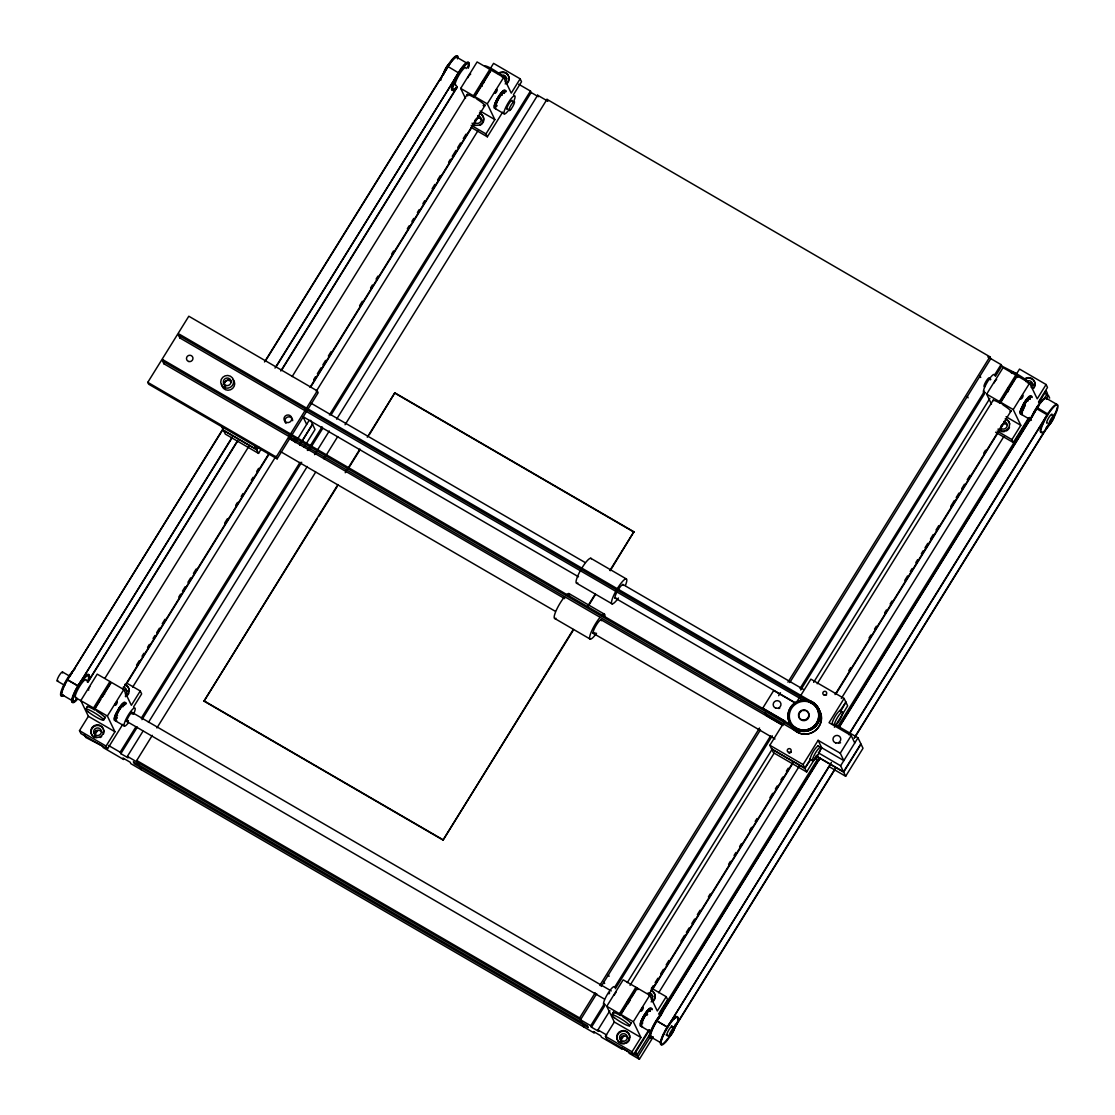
<?xml version="1.0" encoding="UTF-8"?>
<svg xmlns="http://www.w3.org/2000/svg" width="1115" height="1115" viewBox="0 0 1115 1115"><rect width="100%" height="100%" fill="white"/><g stroke="black" fill="none" stroke-linecap="round" stroke-linejoin="round"><path stroke-width="1.5" d="M627.843 1003.96L630.477 999.709M467.993 77.674L468.69 76.057M88.503 688.819L88.656 690.199M102.106 697.419L102.998 695.69M482.238 84.698L482.112 86.301M614.226 995.082L616.163 991.974M994.12 382.919L994.998 381.191M88.81 688.234L89.869 686.617M482.544 84.113L484.412 81.827M1036.769 408.982L1037.605 407.142M1047.292 415.101L1048.114 413.247M147.779 382.347L188.811 316.228L317.259 390.891L318.151 392.745L277.119 458.85L148.671 384.201L147.779 382.347L276.227 457.011L277.119 458.85M162.525 360.981L163.194 359.908L797.42 728.625A14.788 14.328 -25.7 0 0 814.02 704.722L178.525 335.183L179.194 334.096L814.062 703.077A16.098 15.596 -25.7 0 1 797.81 730.2L162.525 360.981L163.849 363.741L799.134 732.973A16.098 15.596 -25.7 0 0 815.399 705.851M163.849 363.741L164.518 362.668L163.194 359.908M804.11 700.791L179.863 337.943L180.532 336.869M232.073 437.819L78.022 686.046L67.513 679.927L223.237 428.453M264.506 361.971L447.882 66.468L458.544 72.865L276.074 366.891M70.259 675.495L223.376 428.745M265.551 360.786L446.181 69.715M78.022 686.046L232.84 436.049M275.015 368.089L458.544 72.865M87.918 681.795L237.62 440.564M280.785 371.002L457.122 86.859M88.057 682.087L237.76 440.857M281.844 369.818L457.262 87.151M465.512 98.413L460.69 88.406L477.108 61.952L489.847 69.353L490.684 71.123L483.394 82.872M85.757 709.154L87.597 706.199M105.019 678.115L249.049 446.042M292.158 376.563L467.366 94.218M122.761 724.346L107.458 748.987L80.893 733.545L79.486 730.632L88.378 716.304L80.81 700.568L97.214 674.129L109.953 681.53L110.803 683.286L104.42 693.572M100.768 699.453L94.385 709.739L93.535 707.969L109.953 681.53M481.568 85.813L474.279 97.562L473.429 95.806L489.847 69.353M490.015 69.088L493.569 63.36L520.148 78.817L521.541 81.73L513.444 94.775M104.364 718.004A10.467 1.422 31.8 0 0 97.075 711.342L94.65 708.624L111.054 682.171L123.793 689.572L131.361 705.307L140.253 690.979L126.971 683.258M483.116 105.535A10.467 1.422 31.8 0 0 476.969 99.165L474.53 96.448L490.948 70.008L503.687 77.409L511.255 93.13L520.148 78.817M258.541 446.669L256.715 449.61L223.502 430.306M221.746 426.669L225.314 434.07L258.527 453.387L261.189 449.108M94.315 733.154L96.141 730.2M136.532 665.125L139.291 660.679M142.037 656.247L143.877 653.292M147.542 647.369L149.382 644.414M153.062 638.491L154.887 635.536M156.727 632.581L159.473 628.149M162.233 623.703L164.992 619.271M178.748 597.082L180.588 594.128M182.428 591.173L185.174 586.727M187.933 582.295L190.693 577.849M193.439 573.417L196.198 568.985M224.645 523.13L227.404 518.698M235.669 505.374L237.495 502.419M241.174 496.51L243 493.541M251.265 480.231L253.105 477.276M256.771 471.366L258.61 468.398M313.677 379.657L315.517 376.703M317.357 373.748L321.022 367.825M322.862 364.87L325.608 360.424M328.368 355.992L331.127 351.56M359.574 305.705L362.333 301.273M370.584 287.949L372.424 284.994M376.089 279.085L377.929 276.116M391.7 253.941L393.539 250.973M407.31 228.798L409.135 225.829M411.895 221.397L413.735 218.442M417.4 212.519L419.24 209.564M422.906 203.641L424.745 200.686M432.09 188.853L434.836 184.421M437.596 179.989L440.341 175.543M448.606 162.233L450.446 159.278M452.272 156.323L455.951 150.4M457.791 147.445L460.537 142.999M463.296 138.567L466.042 134.135M103.611 719.997L105.451 717.043M122.887 688.958L268.729 453.917M310.012 387.407L485.22 105.061M95.012 734.618L97.772 730.172M126.218 684.331L269.412 453.596M310.709 387.03L471.338 128.197M474.084 123.751L477.764 117.842M107.458 748.987L106.064 746.074L114.957 731.747L107.375 716.025L123.793 689.572M502.656 112.169L487.353 136.824L485.959 133.911L494.837 119.584L487.269 103.848L503.687 77.409M132.713 687.049L275.907 456.314M316.284 391.24L477.833 130.915M276.227 457.011L317.259 390.891M295.35 442.599L309.064 420.508M133.563 706.938L141.661 693.892L140.253 690.979M299.67 444.829L312.465 424.202M299.74 444.969L312.535 424.355M304.06 447.199L315.029 429.526L310.611 420.327M142.957 731.245L127.361 756.388L128.058 757.852L120.852 753.656L120.155 752.207L135.765 727.064M141.27 718.185L300.06 462.307M307.406 450.474L322.082 426.808M329.427 414.975L530.447 91.054L518.74 84.252M120.852 753.656L137.382 727.036M141.967 719.649L301.677 462.279M309.022 450.446L322.793 428.272M331.044 414.947L531.144 92.517L530.447 91.054M148.462 722.367L307.252 466.488M314.597 454.655L329.287 430.989M336.632 419.156L537.639 95.235L547.883 101.2L546.991 99.347L345.065 424.745M138.887 765.043L136.713 760.5L152.309 735.343M156.894 727.956L315.684 472.077M323.949 458.767L337.72 436.578M573.5 629.919L443.059 840.097L204.003 701.14L337.887 484.579M345.232 472.746L359.936 449.066M367.281 437.219L394.835 392.814L633.891 531.771L610.24 570.713M204.003 701.14L316.981 519.088M318.82 516.12L337.19 486.516M349.134 467.283L359.239 451.004M369.344 434.711L394.835 392.814M443.059 840.097L573.277 629.459M587.967 605.779L595.312 593.933M610.017 570.253L633.891 531.771M588.19 606.239L595.535 594.393M778.646 695.69L780.472 692.736M581.807 1022.483L579.619 1017.939L595.229 992.796M599.814 985.395L759.524 728.039M787.971 682.185L989.897 356.786L546.991 99.347M580.511 1019.793L596.706 993.688M601.222 986.413L760.416 729.893M789.782 682.561L990.789 358.64L989.897 356.786M609.877 1010.692L597.947 1029.926L598.644 1031.375L591.452 1027.194L590.755 1025.744L604.525 1003.556M614.616 987.291L770.646 735.844M800.026 688.513L984.517 391.212M994.608 374.947L1001.033 364.591L987.792 356.898M591.452 1027.194L605.222 1005.005M615.313 988.74L772.277 735.816M800.723 689.962L985.214 392.675M995.319 376.396L1001.744 366.055L1001.033 364.591M648.721 1030.051L633.418 1054.706L632.024 1051.793L640.902 1037.466L614.337 1022.023L606.769 1006.288L623.173 979.834L635.912 987.249L636.763 989.019M991.472 404.132L986.65 394.125L1003.068 367.671L1015.793 375.072L1016.643 376.842L1010.274 387.128M817.253 754.855L806.633 771.97L773.42 752.667L769.852 745.266L784.904 721.015L762.758 708.15L773.699 690.519L795.845 703.384L810.884 679.146L844.097 698.45L847.665 705.851L834.396 727.245M627.313 982.594L772.347 748.904M813.643 682.338L989.883 398.362M611.717 1014.901L613.557 1011.932M630.059 985.326L774.089 753.252M817.197 683.774L993.326 399.964M633.418 1054.706L606.853 1039.25L605.445 1036.337L614.337 1022.023M627.647 1003.709L620.344 1015.458L619.494 1013.688L635.912 987.249M1007.528 391.532L1000.239 403.296L999.388 401.525L1015.793 375.072M1015.974 374.807L1019.528 369.079L1046.093 384.522L1047.501 387.435L1038.511 401.944M630.825 1023.682A10.467 1.422 31.8 0 0 623.41 1017.284L620.609 1014.329L637.013 987.89L649.752 995.291L657.32 1011.012L666.212 996.699L651.453 988.113M1010.065 411.533A10.467 1.422 31.8 0 0 1003.305 405.121L1000.49 402.167L1016.908 375.713L1029.633 383.114L1037.215 398.849L1046.093 384.522M631.285 997.827L635.843 990.482M620.275 1038.873L622.1 1035.919M651.481 988.587L653.306 985.618M655.146 982.663L657.906 978.231M660.651 973.799L663.411 969.353M666.157 964.921L668.916 960.475M680.847 941.255L684.512 935.332M686.352 932.377L689.112 927.945M691.857 923.499L694.617 919.067M697.363 914.635L700.122 910.188M708.387 896.878L710.213 893.923M728.583 864.334L730.409 861.379M734.088 855.47L735.914 852.501M739.593 846.592L741.433 843.637M749.684 830.327L751.524 827.358M755.19 821.448L757.029 818.494M769.88 797.783L772.639 793.35M775.385 788.904L777.225 785.95M780.89 780.026L782.73 777.071M786.396 771.162L788.235 768.207M848.822 670.575L850.647 667.62M869.003 638.045L870.843 635.09M874.522 629.167L876.348 626.212M884.613 612.902L886.453 609.933M890.118 604.023L891.958 601.069M904.809 580.357L907.554 575.925M910.314 571.479L912.154 568.525M915.819 562.615L917.659 559.646M921.324 553.737L923.164 550.782M925.004 547.813L927.75 543.381M930.509 538.949L933.255 534.503M936.015 530.071L938.774 525.625M950.705 506.405L954.37 500.482M956.21 497.527L958.956 493.095M961.715 488.649L964.461 484.217M967.221 479.785L969.98 475.338M983.737 453.15L985.576 450.195M629.571 1025.688L631.411 1022.734M648.832 994.65L792.863 762.562M835.051 694.575L1011.18 410.752M620.052 1041.814L623.717 1035.891M652.177 990.036L792.612 763.747M835.748 694.227L997.298 433.902M1000.963 427.993L1003.723 423.547M640.902 1037.466L633.334 1021.73L649.752 995.291M1028.601 417.888L1013.312 442.53L1011.904 439.617L1020.796 425.303L1013.228 409.567L1029.633 383.114M658.672 992.768L799.107 766.465M841.323 698.436L1003.793 436.634M806.633 771.97L803.079 764.569L818.117 740.332L840.264 753.196L843.818 760.597L821.685 747.733L818.117 740.332M844.097 698.45L829.058 722.701L851.205 735.566L854.759 742.966M845.853 702.088L840.055 710.743A7.847 1.617 -59.8 0 0 834.424 717.628A7.847 1.617 -59.8 0 0 832.571 724.416M845.923 702.227L840.487 711.635M819.023 752.012L821.685 747.733M658.617 1014.106L667.606 999.611L666.212 996.699M649.641 1029.786L635.871 1051.961L637.167 1054.665L650.937 1032.476M659.732 1013.507L817.616 759.106M837.797 726.576L1029.633 417.442M1038.818 402.654L1046.163 390.821L1047.459 393.511L1044.699 397.943M665.446 1030.581A14.788 3.052 -59.8 0 1 667.383 1027.249L656.735 1020.838L819.929 757.838M839.191 726.813L1037.243 407.672L1047.905 414.083M657.78 1019.654L820.082 758.13M839.33 727.105L1035.542 410.919M653.139 1037.062L639.383 1059.25L638.087 1056.56L650.937 1035.849M1046.525 398.362L1048.365 395.407L1045.591 393.804M667.383 1027.249L831.372 762.479M848.794 734.409L1047.752 413.79M669.223 1024.295L830.591 764.249M848.933 734.701L1045.145 418.515M840.264 753.196L851.205 735.566M834.954 768.918L674.227 1027.905A16.098 3.317 -59.8 0 0 675.774 1024.406M854.243 737.837L1048.016 425.568M670.7 1034.121L835.093 769.211M854.383 738.13L1048.156 425.86M857.979 737.796L860.878 743.816L843.511 771.803L840.612 765.782L857.979 737.796L834.132 723.928M845.658 776.263L843.651 772.096L861.017 744.109L863.024 748.277L845.658 776.263L829.267 766.73M469.039 75.472L470.711 74.078M103.361 695.133L104.643 694.06M995.361 380.633L996.643 379.56M1009.563 388.201L1007.751 392.02M474.279 97.562L472.398 96.531A10.467 1.422 31.8 0 0 467.756 95.918M94.385 709.739L92.503 708.694A10.467 1.422 31.8 0 0 87.221 707.272M1000.239 403.296L998.705 402.431A10.467 1.422 31.8 0 0 993.019 400.717M620.344 1015.458L618.811 1014.594A10.467 1.422 31.8 0 0 613.682 1013.646M1017.019 373.873L1001.744 366.055M503.464 76.419L506.335 78.092M531.144 92.517L538.336 96.698L537.639 95.235M1030.859 382.975L1033.744 384.647M1046.414 398.32L1056.936 404.438M456.662 57.172L467.171 63.29A14.788 3.052 -59.8 0 0 453.54 82.635M1036.629 408.703L1047.152 414.822M460.69 88.406L473.429 95.806M474.53 96.448L487.269 103.848M495.227 108.615L504.092 113.772M986.65 394.125L999.388 401.525M1000.49 402.167L1013.228 409.567M1021.619 414.557L1031.403 420.243M480.077 110.998L494.837 119.584M1006.037 416.717L1020.796 425.303M471.185 125.326L485.959 133.911M997.145 431.045L1011.904 439.617M471.115 127.375L487.353 136.824M995.597 432.23L1013.312 442.53M395.058 393.274L634.114 532.231M590.713 558.239L626.142 578.824M311.001 403.184L585.054 562.476M622.7 584.358L803.399 689.377M839.539 710.394L842.55 712.137A7.847 1.617 -59.8 0 1 837.518 723.287A7.847 1.617 -59.8 0 1 835.497 721.182A7.847 1.617 -59.8 0 1 842.55 712.137M302.959 416.634L578.518 576.803M614.658 597.807L795.357 702.84M576.734 583.298L612.177 603.898M604.26 614.086L568.831 593.501A14.397 2.969 -59.8 0 0 566.308 594.964M289.816 438.585L295.726 442.014L294.29 439.059M782.549 724.987L766.312 715.551L764.89 712.583M289.12 438.446L564.678 598.616M600.818 619.619L783.023 725.517M817.657 745.656L820.668 747.398A7.847 1.617 -59.8 0 1 815.636 758.548A7.847 1.617 -59.8 0 1 813.615 756.444A7.847 1.617 -59.8 0 1 820.668 747.398M818.257 752.778L840.612 765.782M816.166 755.914L843.511 771.803M816.305 756.207L843.651 772.096M814.354 758.075L818.828 760.667M281.078 451.896L555.131 611.187M592.776 633.069L774.981 738.98M809.601 759.106L812.626 760.862M554.852 618.56L590.295 639.16M769.852 745.266L803.079 764.569M223.571 430.446L256.785 449.763M203.78 700.694L442.836 839.637M62.524 671.997L70.05 676.359M131.681 712.192L611.271 990.942M671.411 1025.898L674.408 1027.654A5.24 1.087 -59.8 0 1 671.105 1035.041A5.24 1.087 -59.8 0 1 669.697 1033.744A5.24 1.087 -59.8 0 1 674.408 1027.654M656.735 1020.838L667.244 1026.957M67.374 679.634L77.883 685.753M57.186 680.986L64.698 685.363M126.343 721.182L604.428 999.068M666.059 1034.901L669.07 1036.643M75.792 697.767L93.535 707.969M94.65 708.624L107.375 716.025M115.333 720.792L124.197 725.935M606.769 1006.288L619.494 1013.688M620.609 1014.329L633.334 1021.73M641.724 1026.72L650.115 1031.598M71.681 700.332L62.663 695.091A14.788 3.052 -59.8 0 1 67.457 680.025M651.397 1037.298L660.414 1042.539M88.378 716.304L114.957 731.747M136.713 760.5L579.619 1017.939M108.448 745.405L120.155 752.207M127.361 756.388L590.755 1025.744M597.947 1029.926L606.727 1035.027M634.407 1053.048L637.167 1054.665M79.486 730.632L106.064 746.074M605.445 1036.337L632.024 1051.793M632.539 1053.341L638.087 1056.56M639.383 1059.25L629.139 1053.299L628.428 1051.835L621.236 1047.654L621.933 1049.117L601.459 1037.201L600.748 1035.751L593.556 1031.57L594.253 1033.02L130.859 763.677L130.162 762.214L122.957 758.033L123.667 759.496L103.179 747.58L102.482 746.13L85.744 737.447L84.447 734.757M1048.365 395.407L1049.661 398.097M1016.908 375.713L1017.758 377.483M980.029 375.992L980.726 377.455M967.374 396.382L968.071 397.832M795.803 729.071L797.127 731.844M637.013 987.89L637.864 989.646M608.372 974.886L609.069 976.336M603.926 982.05L604.637 983.5M303.099 416.982L306.667 424.383M582.713 1024.378L584.009 1027.068M254.973 445.986L258.527 453.387M178.525 335.183L179.863 337.943M139.807 766.925L141.103 769.629M232.937 379.379A6.551 6.342 -25.7 0 1 230.512 389.776A6.551 6.342 -25.7 0 1 221.69 383.839M224.937 386.055A3.93 3.805 -25.7 0 1 226.052 380.731A3.93 3.805 -25.7 0 1 231.46 381.692M225.244 386.738A3.93 3.805 -25.7 0 1 224.659 385.943M224.296 385.023A3.93 3.805 -25.7 0 1 231.53 382.152M285.928 423.338A3.93 3.805 -25.7 0 1 287.391 417.108A3.93 3.805 -25.7 0 1 292.674 420.676M806.689 711.161A5.24 5.073 -25.7 0 1 807.831 718.868A5.24 5.073 -25.7 0 1 799.859 718.827A5.24 5.073 -25.7 0 1 801.476 711.133M802.758 710.631A5.24 5.073 -25.7 0 1 805.448 710.645M816.305 706.771A16.098 15.596 -25.7 0 1 812.584 732.304A16.098 15.596 -25.7 0 1 789.462 720.722M778.786 708.555A3.93 3.805 -25.7 0 1 779.747 708.178M838.591 743.315A3.93 3.805 -25.7 0 1 840.557 742.813M811.163 759.524A7.847 1.617 -59.8 0 1 810.591 759.677L804.891 768.346L771.678 749.029L804.821 768.193L810.298 759.371A7.847 1.617 -59.8 0 1 813.783 750.785A7.847 1.617 -59.8 0 1 818.563 746.325M789.35 753.322A1.965 1.909 -25.7 0 1 791.079 752.36M789.281 753.169A1.965 1.909 -25.7 0 1 791.009 752.221M825.574 695.175A1.965 1.909 -25.7 0 1 826.563 694.924M1057.313 407.087A16.098 3.317 -59.8 0 1 1054.079 415.7M1053.787 416.285A16.098 3.317 -59.8 0 1 1051.793 419.937M1051.431 420.564A16.098 3.317 -59.8 0 1 1049.968 422.947M1049.215 424.076A16.098 3.317 -59.8 0 1 1046.26 428.118M1042.037 432.132A16.098 3.317 -59.8 0 1 1045.759 417.094A16.098 3.317 -59.8 0 1 1057.41 405.316M1032.253 416.759A16.098 3.317 -59.8 0 1 1041.271 402.111A16.098 3.317 -59.8 0 1 1046.901 399.212M1054.539 414.027A14.788 3.052 -59.8 0 1 1052.936 417.317M1048.393 424.773A14.788 3.052 -59.8 0 1 1046.372 427.449M1042.274 424.843A14.788 3.052 -59.8 0 1 1045.326 418.418M984.991 386.403A5.24 1.087 -59.8 0 1 985.73 381.86A5.24 1.087 -59.8 0 1 989.507 378.529M675.551 1024.058A14.788 3.052 -59.8 0 1 674.213 1027.166M661.92 1043.417A14.788 3.052 -59.8 0 1 661.251 1042.985M661.097 1041.717A14.788 3.052 -59.8 0 1 663.732 1033.912M673.321 1019.403A14.788 3.052 -59.8 0 1 674.868 1018.107M652.554 1036.852A14.788 3.052 -59.8 0 1 651.216 1032.741A14.788 3.052 -59.8 0 1 658.24 1019.012M658.923 1018.023A14.788 3.052 -59.8 0 1 660.944 1015.347M641.432 1025.758A10.467 2.16 -59.8 0 1 643.913 1015.57A10.467 2.16 -59.8 0 1 651.16 1009.284M642.825 1020.908A5.24 1.087 -59.8 0 1 647.146 1013.019M641.961 1024.657A9.157 1.896 -59.8 0 1 644.623 1014.915A9.157 1.896 -59.8 0 1 650.24 1011.305M642.742 1023.013A7.206 1.491 -59.8 0 1 643.453 1017.8A7.206 1.491 -59.8 0 1 649.042 1010.692M640.512 1023.751A9.157 1.896 -59.8 0 1 646.31 1011.988A9.157 1.896 -59.8 0 1 650.017 1011.166M642.519 1022.873A7.206 1.491 -59.8 0 1 643.676 1016.852A7.206 1.491 -59.8 0 1 649.153 1010.775M621.529 1042.274A3.93 3.805 -25.7 0 1 622.56 1036.588A3.93 3.805 -25.7 0 1 628.163 1038.204M649.153 995.305A3.93 3.805 -25.7 0 1 652.832 996.476M650.784 990.12A6.551 6.342 -25.7 0 1 651.146 1001.883M648.024 992.977A3.93 3.805 -25.7 0 1 651.313 999.556M651.062 990.691A6.551 6.342 -25.7 0 1 655.188 995.542M655.23 997.2A6.551 6.342 -25.7 0 1 652.874 1001.563M619.745 1042.818A6.551 6.342 -25.7 0 1 620.679 1031.793A6.551 6.342 -25.7 0 1 629.947 1037.856M629.585 1039.487A6.551 6.342 -25.7 0 1 626.24 1043.18M624.623 1043.738A6.551 6.342 -25.7 0 1 621.264 1043.542M604.748 1004.601A10.467 2.16 -59.8 0 1 606.769 995.388A10.467 2.16 -59.8 0 1 614.574 986.998M608.943 993.869A5.24 1.087 -59.8 0 1 609.668 992.866M662.143 1044.309A16.098 3.317 -59.8 0 1 666.77 1027.737A16.098 3.317 -59.8 0 1 677.488 1018.915M672.234 1031.528A16.098 3.317 -59.8 0 1 670.812 1033.94M670.073 1035.11A16.098 3.317 -59.8 0 1 668.582 1037.34M667.829 1038.386A16.098 3.317 -59.8 0 1 666.366 1040.281M665.669 1041.131A16.098 3.317 -59.8 0 1 663.732 1043.138M667.439 1035.264A5.24 1.087 -59.8 0 1 668.972 1029.689A5.24 1.087 -59.8 0 1 672.178 1027.626M652.944 1037.257A16.098 3.317 -59.8 0 1 651.202 1031.696A16.098 3.317 -59.8 0 1 662.073 1013.479M650.881 1037.954A16.098 3.317 -59.8 0 1 652.094 1028.016A16.098 3.317 -59.8 0 1 663.411 1011.263M642.547 1026.399A10.467 2.16 -59.8 0 1 644.888 1016.448A10.467 2.16 -59.8 0 1 652.289 1009.688M646.881 1015.333A5.24 1.087 -59.8 0 1 647.592 1014.385M650.853 1036.978A14.788 3.052 -59.8 0 1 650.17 1036.56M650.031 1035.277A14.788 3.052 -59.8 0 1 660.387 1015.026M1022.427 412.675A10.467 2.16 -59.8 0 1 1020.406 410.557A10.467 2.16 -59.8 0 1 1026.971 398.724A10.467 2.16 -59.8 0 1 1031.054 397.121M1022.999 409.344A5.24 1.087 -59.8 0 1 1024.936 403.63A5.24 1.087 -59.8 0 1 1028.281 400.829M1021.842 412.494A9.157 1.896 -59.8 0 1 1024.518 402.752A9.157 1.896 -59.8 0 1 1030.135 399.128M1023.389 410.209A7.206 1.491 -59.8 0 1 1022.622 410.836M1021.744 410.85A7.206 1.491 -59.8 0 1 1024.239 403.992A7.206 1.491 -59.8 0 1 1028.936 398.515M1028.936 396.968A9.157 1.896 -59.8 0 1 1029.912 399.003M1021.619 412.355A9.157 1.896 -59.8 0 1 1021.201 408.675M1023.096 404.689A9.157 1.896 -59.8 0 1 1026.817 399.045M1021.842 410.933A7.206 1.491 -59.8 0 1 1021.452 410.097M1021.633 409.107A7.206 1.491 -59.8 0 1 1026.497 400.243M1027.389 399.24A7.206 1.491 -59.8 0 1 1029.034 398.599M1011.96 373.441A10.467 1.422 31.8 0 1 1019.668 375.588A10.467 1.422 31.8 0 1 1027.431 382.779M1001.409 430.111A3.93 3.805 -25.7 0 1 1000.601 428.313M1000.838 426.334A3.93 3.805 -25.7 0 1 1001.326 425.456M1002.037 424.717A3.93 3.805 -25.7 0 1 1007.528 425.191M1029.034 383.142A3.93 3.805 -25.7 0 1 1033.284 385.121M1024.253 379.128A6.551 6.342 -25.7 0 1 1033.41 379.811A6.551 6.342 -25.7 0 1 1032.476 388.814M1005.256 418.683A6.551 6.342 -25.7 0 1 1008.42 428.244A6.551 6.342 -25.7 0 1 998.106 428.982M1003.793 421.498A3.93 3.805 -25.7 0 1 1006.761 427.087A3.93 3.805 -25.7 0 1 1000.294 427.77M1026.093 381.706A3.93 3.805 -25.7 0 1 1031.598 381.971A3.93 3.805 -25.7 0 1 1031.194 387.379M1024.532 379.699A6.551 6.342 -25.7 0 1 1033.926 388.145M1009.479 427.324A6.551 6.342 -25.7 0 1 1006.12 431.017M1004.504 431.561A6.551 6.342 -25.7 0 1 1001.159 431.38M999.639 430.655A6.551 6.342 -25.7 0 1 998.385 429.568M1005.535 419.254A6.551 6.342 -25.7 0 1 1009.744 424.021M984.643 392.438A10.467 2.16 -59.8 0 1 986.663 383.226A10.467 2.16 -59.8 0 1 994.469 374.835M990.245 379.867A5.24 1.087 -59.8 0 1 990.845 379.295M1047.333 423.087A5.24 1.087 -59.8 0 1 1048.853 417.526A5.24 1.087 -59.8 0 1 1052.072 415.463M1023.96 408.661A5.24 1.087 -59.8 0 1 1024.281 407.728M1024.755 406.627A5.24 1.087 -59.8 0 1 1025.354 405.456M1036.755 408.968A14.788 3.052 -59.8 0 1 1038.818 405.86M1029.995 420.703A16.098 3.317 -59.8 0 1 1039.264 403.644A16.098 3.317 -59.8 0 1 1046.344 398.877M1022.427 414.236A10.467 2.16 -59.8 0 1 1024.783 404.271A10.467 2.16 -59.8 0 1 1032.183 397.525M1031.208 418.418A14.788 3.052 -59.8 0 1 1038.26 405.525M1040.281 402.863A14.788 3.052 -59.8 0 1 1042.135 400.801M446.07 70.092A14.788 3.052 -59.8 0 1 457.471 58.872M601.738 615.564A14.397 2.969 -59.8 0 1 604.915 615.982M596.539 633.25A14.397 2.969 -59.8 0 1 589.793 636.317A14.397 2.969 -59.8 0 1 599.968 617.473M569.417 594.03A14.397 2.969 -59.8 0 1 569.486 595.382M555.911 618.24A14.397 2.969 -59.8 0 1 555.591 611.926A14.397 2.969 -59.8 0 1 564.538 596.873M594.964 632.539A7.847 1.617 -59.8 0 1 595.396 626.644A7.847 1.617 -59.8 0 1 601.459 620.693M618.421 597.988A14.397 2.969 -59.8 0 1 611.759 600.692A14.397 2.969 -59.8 0 1 622.463 581.5A14.397 2.969 -59.8 0 1 625.404 585.459M577.793 582.978A14.397 2.969 -59.8 0 1 580.539 570.35M581.166 569.263A14.397 2.969 -59.8 0 1 591.298 558.768M618.323 589.612A7.847 1.617 -59.8 0 1 623.341 585.431M616.024 597.961A7.847 1.617 -59.8 0 1 617.278 591.382M495.562 107.751A10.467 2.16 -59.8 0 1 495.06 103.235A10.467 2.16 -59.8 0 1 502.112 91.709A10.467 2.16 -59.8 0 1 504.844 92.601M503.227 77.395A3.93 3.805 -25.7 0 1 506.865 78.705M474.683 122.748A3.93 3.805 -25.7 0 1 477.778 118.19A3.93 3.805 -25.7 0 1 482.349 121.117M479.422 113.005A6.551 6.342 -25.7 0 1 482.391 122.622A6.551 6.342 -25.7 0 1 472.063 123.18M498.196 73.492A6.551 6.342 -25.7 0 1 507.882 74.663A6.551 6.342 -25.7 0 1 505.193 83.946M501.137 75.36A3.93 3.805 -25.7 0 1 505.123 81.771M477.68 115.779A3.93 3.805 -25.7 0 1 480.872 121.242A3.93 3.805 -25.7 0 1 474.433 122.176M479.701 113.591A6.551 6.342 -25.7 0 1 480.063 125.354M475.074 125.619A6.551 6.342 -25.7 0 1 473.582 124.866M509.179 79.207A6.551 6.342 -25.7 0 1 506.893 83.597M498.489 74.064A6.551 6.342 -25.7 0 1 509.095 77.534M507.952 111.04A10.467 2.16 -59.8 0 1 504.496 110.413A10.467 2.16 -59.8 0 1 512.802 96.782A10.467 2.16 -59.8 0 1 513.374 102.134M507.743 109.019A5.24 1.087 -59.8 0 1 508.524 104.406A5.24 1.087 -59.8 0 1 512.259 101.172M495.757 108.824A10.467 2.16 -59.8 0 1 499.311 97.73A10.467 2.16 -59.8 0 1 506.238 91.639M444.23 72.977A5.24 1.087 -59.8 0 1 445.178 69.228A5.24 1.087 -59.8 0 1 448.578 64.308M449.08 63.945A5.24 1.087 -59.8 0 1 449.61 64.154M443.449 74.705A16.098 3.317 -59.8 0 1 452.774 59.611A16.098 3.317 -59.8 0 1 458.195 57.409M440.732 80.378A16.098 3.317 -59.8 0 1 448.927 63.68A16.098 3.317 -59.8 0 1 457.317 55.945M456.328 87.611A14.788 3.052 -59.8 0 1 453.735 83.904A14.788 3.052 -59.8 0 1 463.812 66.649A14.788 3.052 -59.8 0 1 468.161 67.346M452.927 90.092A16.098 3.317 -59.8 0 1 457.457 74.134A16.098 3.317 -59.8 0 1 468.69 63.29M468.523 65.172A16.098 3.317 -59.8 0 1 467.77 67.792M456.23 87.402A16.098 3.317 -59.8 0 1 454.39 89.186M456.788 87.737A16.098 3.317 -59.8 0 1 453.025 84.852A16.098 3.317 -59.8 0 1 464.565 65.241A16.098 3.317 -59.8 0 1 468.328 68.113M456.495 85.284A10.467 2.16 -59.8 0 1 458.85 75.332A10.467 2.16 -59.8 0 1 466.251 68.573M496.858 105.967A9.157 1.896 -59.8 0 1 495.241 103.681A9.157 1.896 -59.8 0 1 501.485 92.977A9.157 1.896 -59.8 0 1 504.175 93.409M496.76 103.026A5.24 1.087 -59.8 0 1 499.715 96.81A5.24 1.087 -59.8 0 1 502.335 95.123M496.677 105.131A7.206 1.491 -59.8 0 1 497.82 99.096A7.206 1.491 -59.8 0 1 503.297 93.019M494.447 105.869A9.157 1.896 -59.8 0 1 500.245 94.106A9.157 1.896 -59.8 0 1 503.952 93.284M496.635 105.841A9.157 1.896 -59.8 0 1 495.659 106.65M496.454 104.991A7.206 1.491 -59.8 0 1 496.119 102.106A7.206 1.491 -59.8 0 1 500.537 94.524M501.429 93.535A7.206 1.491 -59.8 0 1 503.088 92.893M484.802 66.133A10.467 1.422 31.8 0 1 495.004 70.677A10.467 1.422 31.8 0 1 502.321 77.2M115.667 719.914A10.467 2.16 -59.8 0 1 115.166 715.398A10.467 2.16 -59.8 0 1 122.232 703.886A10.467 2.16 -59.8 0 1 124.95 704.778M123.347 689.558A3.93 3.805 -25.7 0 1 127.5 691.718M95.667 736.68A3.93 3.805 -25.7 0 1 95.109 735.858M94.789 734.91A3.93 3.805 -25.7 0 1 102.134 732.346M124.713 684.359A6.551 6.342 -25.7 0 1 125.298 696.122M123.235 687.188A3.93 3.805 -25.7 0 1 125.228 693.934M92.461 735.928A6.551 6.342 -25.7 0 1 96.461 725.503A6.551 6.342 -25.7 0 1 103.584 733.893M101.618 736.611A6.551 6.342 -25.7 0 1 100.169 737.531M95.193 737.796A6.551 6.342 -25.7 0 1 93.688 737.043M124.992 684.945A6.551 6.342 -25.7 0 1 129.284 691.37M128.922 693A6.551 6.342 -25.7 0 1 125.577 696.708M128.058 723.203A10.467 2.16 -59.8 0 1 124.601 722.576A10.467 2.16 -59.8 0 1 132.908 708.945A10.467 2.16 -59.8 0 1 133.479 714.311M128.462 720.569A5.24 1.087 -59.8 0 1 127.068 719.928A5.24 1.087 -59.8 0 1 130.776 713.502A5.24 1.087 -59.8 0 1 132.155 714.158M116.727 720.583A10.467 2.16 -59.8 0 1 118.734 711.077A10.467 2.16 -59.8 0 1 126.343 703.802M63.736 695.439A16.098 3.317 -59.8 0 1 62.217 690.143A16.098 3.317 -59.8 0 1 71.82 673.098M63.179 695.119A16.098 3.317 -59.8 0 1 62.998 686.561A16.098 3.317 -59.8 0 1 75.151 668.679M76.447 699.788A14.788 3.052 -59.8 0 1 74.203 695.133A14.788 3.052 -59.8 0 1 85.13 677.516A14.788 3.052 -59.8 0 1 87.374 682.171M73.032 702.255A16.098 3.317 -59.8 0 1 78.663 684.512A16.098 3.317 -59.8 0 1 88.629 677.335M76.35 699.579A16.098 3.317 -59.8 0 1 74.496 701.363M73.186 701.21A14.788 3.052 -59.8 0 1 72.503 700.778M72.364 699.509A14.788 3.052 -59.8 0 1 80.698 681.934M84.573 677.195A14.788 3.052 -59.8 0 1 86.134 675.899M76.893 699.899A16.098 3.317 -59.8 0 1 73.13 697.028A16.098 3.317 -59.8 0 1 84.67 677.404A16.098 3.317 -59.8 0 1 88.447 680.275M76.614 697.46A10.467 2.16 -59.8 0 1 78.956 687.495A10.467 2.16 -59.8 0 1 86.357 680.735M115.277 719.217A9.157 1.896 -59.8 0 1 118.664 709.21A9.157 1.896 -59.8 0 1 124.532 704.318M116.964 718.144A9.157 1.896 -59.8 0 1 116.002 718.938M117.563 715.649A5.24 1.087 -59.8 0 1 118.092 711.858A5.24 1.087 -59.8 0 1 122.148 706.687M116.782 717.293A7.206 1.491 -59.8 0 1 117.939 711.272A7.206 1.491 -59.8 0 1 123.417 705.182M118.455 709.07A9.157 1.896 -59.8 0 1 124.072 705.461M116.741 718.018A9.157 1.896 -59.8 0 1 115.779 718.813M114.65 718.827A9.157 1.896 -59.8 0 1 116.183 713.21M123.263 705.683A7.206 1.491 -59.8 0 1 123.068 706.673M116.559 717.168A7.206 1.491 -59.8 0 1 117.716 711.133A7.206 1.491 -59.8 0 1 123.194 705.056M57.952 680.763A5.24 1.087 -59.8 0 1 59.053 675.746A5.24 1.087 -59.8 0 1 62.579 672.972M100.838 697.237C103.333 698.241 105.033 688.582 100.838 697.237M114.678 705.293C117.159 706.297 118.971 696.457 114.678 705.293M480.732 85.075C483.199 86.078 485.011 76.238 480.732 85.075M494.572 93.116C497.053 94.12 498.851 84.28 494.572 93.116M626.797 1002.956C629.292 1003.946 630.979 994.301 626.797 1002.956M640.637 1010.998C643.118 1012.002 644.916 1002.162 640.637 1010.998M1006.692 390.794C1009.159 391.797 1010.971 381.957 1006.692 390.794M1020.532 398.836C1023.026 399.825 1024.713 390.18 1020.532 398.836M587.34 1025.702L133.354 761.824L134.274 763.719L588.26 1027.598L587.34 1025.702M226.429 385.595A3.93 3.805 -25.7 0 0 230.917 380.55A3.93 3.805 -25.7 0 0 224.296 379.365A3.93 3.805 -25.7 0 0 226.429 385.595M225.342 387.992A6.551 6.342 -25.7 0 0 233.551 380.215A6.551 6.342 -25.7 0 0 222.749 377.302A6.551 6.342 -25.7 0 0 225.342 387.992M286.764 422.487A3.93 3.805 -25.7 0 0 291.684 417.832A3.93 3.805 -25.7 0 0 285.203 416.076A3.93 3.805 -25.7 0 0 286.764 422.487M188.783 361.511A3.275 3.178 -25.7 0 0 192.881 357.622A3.275 3.178 -25.7 0 0 187.487 356.173A3.275 3.178 -25.7 0 0 188.783 361.511M802.368 731.356A16.098 15.596 -25.7 0 0 818.633 708.959A16.098 15.596 -25.7 0 0 791.065 706.812A16.098 15.596 -25.7 0 0 802.368 731.356M802.298 731.217A16.098 15.596 -25.7 0 0 818.563 708.806A16.098 15.596 -25.7 0 0 790.981 706.673A16.098 15.596 -25.7 0 0 802.298 731.217M799.79 729.628A14.788 14.328 -25.7 0 0 818.326 712.053A14.788 14.328 -25.7 0 0 793.936 705.461A14.788 14.328 -25.7 0 0 799.79 729.628M803.037 720.067A5.24 5.073 -25.7 0 0 808.473 712.889A5.24 5.073 -25.7 0 0 799.511 712.011A5.24 5.073 -25.7 0 0 803.037 720.067M775.956 708.178A3.93 3.805 -25.7 0 0 780.876 703.509A3.93 3.805 -25.7 0 0 774.409 701.767A3.93 3.805 -25.7 0 0 775.956 708.178M835.748 742.924A3.93 3.805 -25.7 0 0 840.668 738.269A3.93 3.805 -25.7 0 0 834.201 736.513A3.93 3.805 -25.7 0 0 835.748 742.924M788.64 752.36A1.965 1.909 -25.7 0 0 791.106 750.019A1.965 1.909 -25.7 0 0 787.859 749.155A1.965 1.909 -25.7 0 0 788.64 752.36M824.194 695.049A1.965 1.909 -25.7 0 0 826.661 692.722A1.965 1.909 -25.7 0 0 823.414 691.844A1.965 1.909 -25.7 0 0 824.194 695.049M1050.511 423.477A5.24 1.087 -59.8 0 0 1054.4 415.7A5.24 1.087 -59.8 0 0 1049.982 420.759A5.24 1.087 -59.8 0 0 1050.511 423.477M620.985 1042.957A6.551 6.342 -25.7 0 0 629.585 1035.612A6.551 6.342 -25.7 0 0 618.964 1032.142A6.551 6.342 -25.7 0 0 620.985 1042.957M623.02 1041.299A3.93 3.805 -25.7 0 0 627.034 1035.877A3.93 3.805 -25.7 0 0 620.316 1035.291A3.93 3.805 -25.7 0 0 623.02 1041.299M666.226 1041.452A16.098 3.317 -59.8 0 0 678.045 1017.605A16.098 3.317 -59.8 0 0 664.317 1033.521A16.098 3.317 -59.8 0 0 666.226 1041.452M614.351 1017.66A10.467 1.422 31.8 0 0 629.278 1025.939A10.467 1.422 31.8 0 0 618.309 1017.27A10.467 1.422 31.8 0 0 614.351 1017.66M1046.107 429.275A16.098 3.317 -59.8 0 0 1057.926 405.442A16.098 3.317 -59.8 0 0 1044.211 421.358A16.098 3.317 -59.8 0 0 1046.107 429.275M510.6 109.66A5.24 1.087 -59.8 0 0 514.503 101.869A5.24 1.087 -59.8 0 0 510.071 106.942A5.24 1.087 -59.8 0 0 510.6 109.66M88.294 711.872A10.467 1.422 31.8 0 0 103.291 720.234A10.467 1.422 31.8 0 0 92.489 711.635A10.467 1.422 31.8 0 0 88.294 711.872M96.559 737.559A6.551 6.342 -25.7 0 0 103.151 728.429A6.551 6.342 -25.7 0 0 91.946 727.593A6.551 6.342 -25.7 0 0 96.559 737.559M96.211 735.412A3.93 3.805 -25.7 0 0 101.34 730.966A3.93 3.805 -25.7 0 0 94.942 728.931A3.93 3.805 -25.7 0 0 96.211 735.412"/></g></svg>
